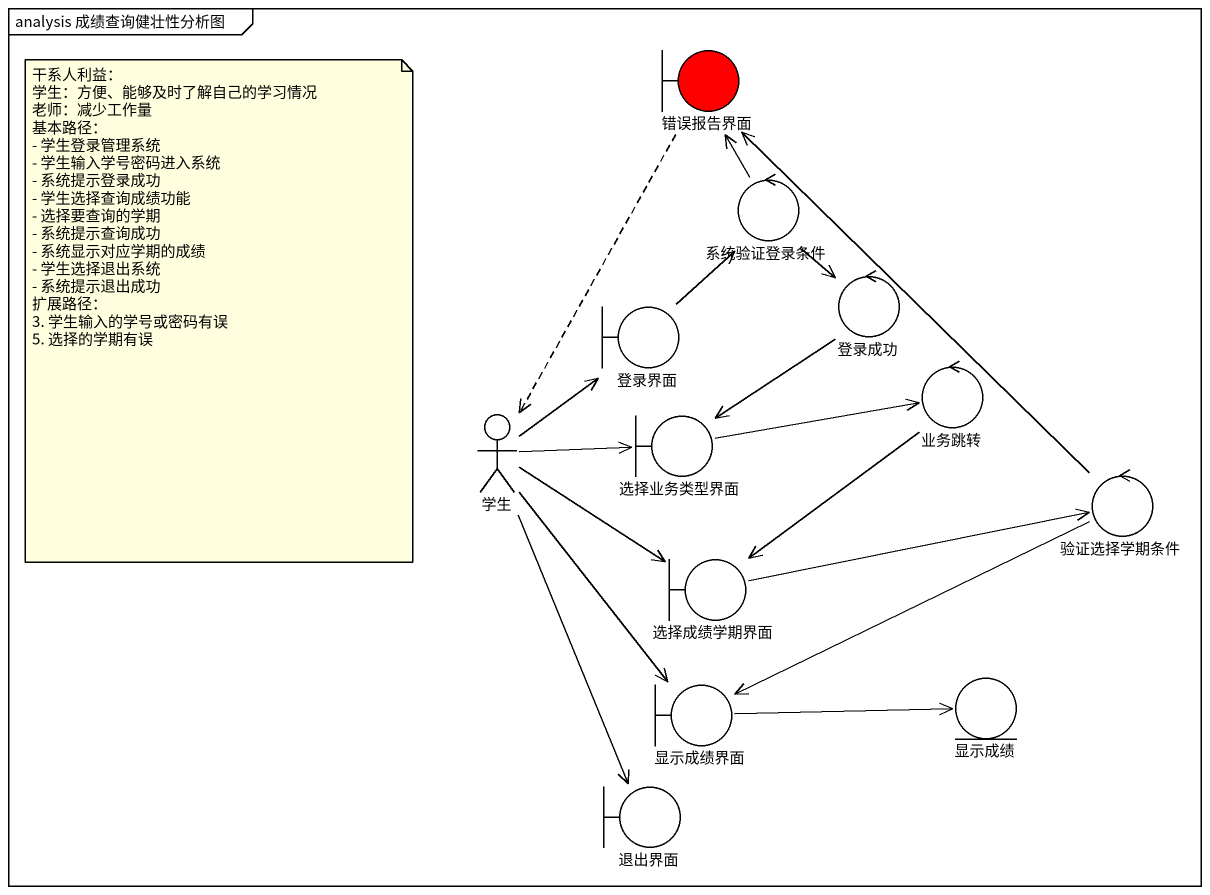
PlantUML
@startuml
mainframe analysis 成绩查询健壮性分析图
boundary 错误报告界面 #FF0000
control 系统验证登录条件
control 登录成功
boundary 登录界面
control 业务跳转
actor 学生
boundary 选择业务类型界面
control 验证选择学期条件
boundary 选择成绩学期界面
entity 显示成绩
boundary 显示成绩界面
boundary 退出界面
错误报告界面 ..> 学生
系统验证登录条件 -up-> 错误报告界面
系统验证登录条件 --> 登录成功
登录成功 --> 选择业务类型界面
登录界面 -up-> 系统验证登录条件
业务跳转 --> 选择成绩学期界面
学生 -up-> 登录界面
学生 -right-> 选择业务类型界面
学生 -right-> 选择成绩学期界面
学生 --> 显示成绩界面
学生 --> 退出界面
选择业务类型界面 -right-> 业务跳转
验证选择学期条件 -up-> 错误报告界面
验证选择学期条件 -left-> 显示成绩界面
选择成绩学期界面 -right-> 验证选择学期条件
显示成绩界面 -right-> 显示成绩
note as N1
  干系人利益：
  学生：方便、能够及时了解自己的学习情况
  老师：减少工作量
  基本路径：
  - 学生登录管理系统
  - 学生输入学号密码进入系统
  - 系统提示登录成功
  - 学生选择查询成绩功能
  - 选择要查询的学期
  - 系统提示查询成功
  - 系统显示对应学期的成绩
  - 学生选择退出系统
  - 系统提示退出成功
  扩展路径：
  3. 学生输入的学号或密码有误
  5. 选择的学期有误
end note
@enduml
